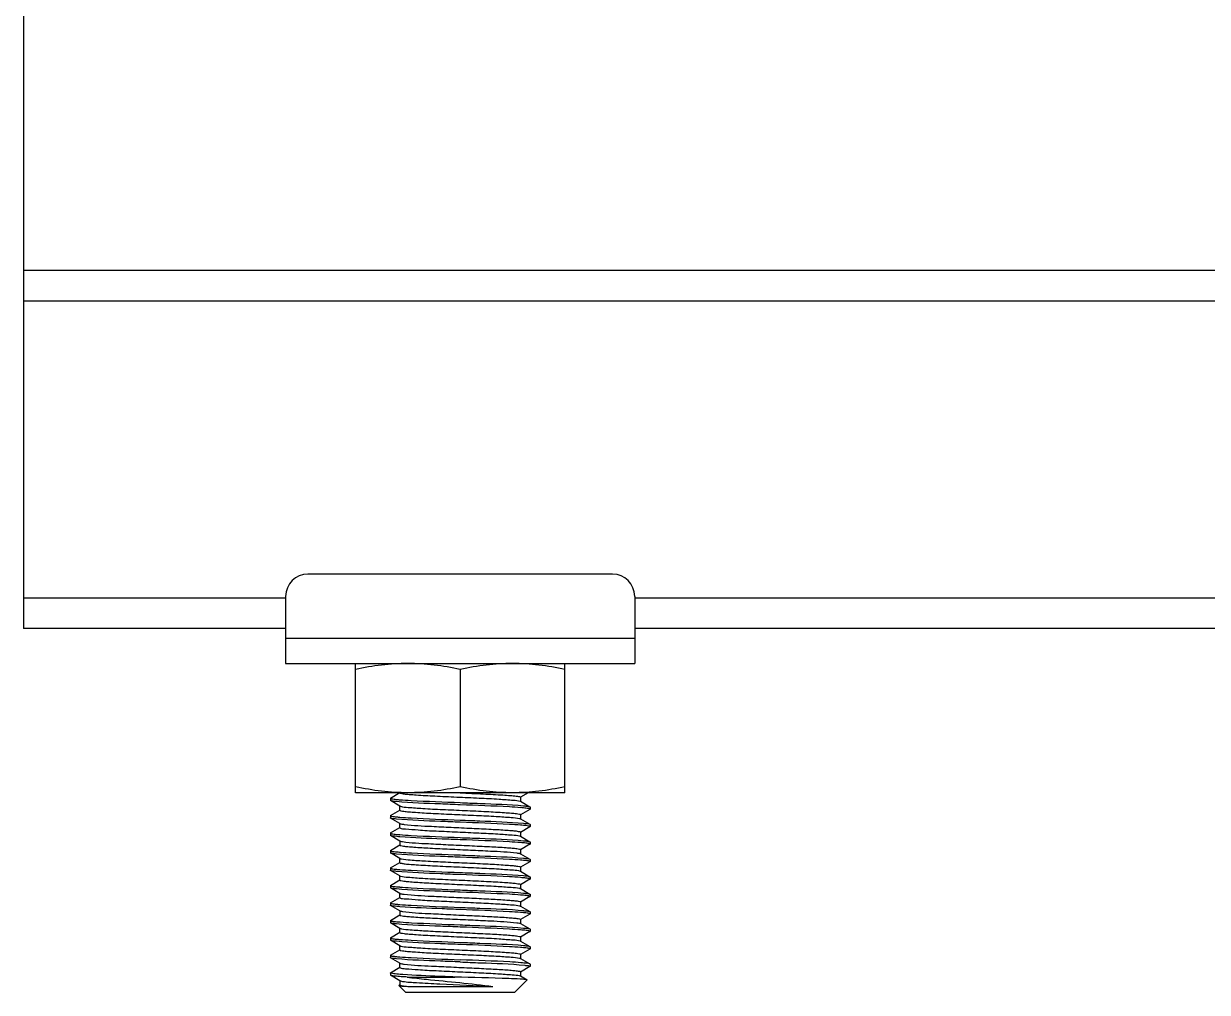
# Model space of a CAD drawing. Extents: x 1725261 to 1937680, y 860327 to 1571294.
# Drawn here: x 1848428 to 1849537, y 1234323 to 1235230 of the extents above; entities that cross this region are included whole.
import ezdxf

# ---------------------------------------------------------------- set-up
doc = ezdxf.new("R2010")
doc.units = 0
doc.header["$LTSCALE"] = 1000
doc.header["$MEASUREMENT"] = 0

msp = doc.modelspace()

# ---------------------------------------------------------------- linework, layer by layer
at = {"color": 7}
msp.add_line((1848427.9, 1235305.7), (1848427.9, 1234663.8), dxfattribs=at)
for p, q in [((1855185.1, 1234999.1), (1848427.9, 1234999.1)), ((1855185.1, 1234970.5), (1848427.9, 1234970.5)), ((1848979.5, 1234714.8), (1848694.1, 1234714.8)), ((1848673.3, 1234692.4), (1848427.9, 1234692.4)), ((1848673.3, 1234694), (1848673.3, 1234631.1)), ((1849000.4, 1234694), (1849000.4, 1234631.1)), ((1854612.4, 1234692.4), (1849000.4, 1234692.4)), ((1848673.3, 1234663.8), (1848427.9, 1234663.8)), ((1854612.4, 1234663.8), (1849000.4, 1234663.8)), ((1849000.4, 1234654.6), (1848673.3, 1234654.6)), ((1848673.3, 1234631.1), (1849000.4, 1234631.1)), ((1848738.7, 1234510.1), (1848738.7, 1234631.1)), ((1848836.8, 1234625.6), (1848836.8, 1234515.6)), ((1848934.9, 1234510.1), (1848934.9, 1234631.1)), ((1848934.9, 1234510.1), (1848738.7, 1234510.1)), ((1848771.5, 1234505.1), (1848771.4, 1234504.9)), ((1848771.4, 1234504.9), (1848771.4, 1234502.9)), ((1848771.5, 1234505.1), (1848780.4, 1234510.3)), ((1848900.6, 1234510), (1848893.2, 1234505.8)), ((1848893.4, 1234506), (1848893.4, 1234501.9)), ((1848771.5, 1234502.7), (1848771.4, 1234502.9)), ((1848780.4, 1234497.6), (1848771.5, 1234502.7)), ((1848771.5, 1234488.8), (1848780.4, 1234493.9)), ((1848780.2, 1234493.7), (1848780.2, 1234497.8)), ((1848893, 1234502.2), (1848893.2, 1234502.1)), ((1848893.2, 1234502.1), (1848902.1, 1234496.9)), ((1848902.1, 1234494.5), (1848893.2, 1234489.4)), ((1848902.1, 1234496.9), (1848902.2, 1234496.8)), ((1848902.1, 1234494.5), (1848902.2, 1234494.7)), ((1848902.2, 1234496.8), (1848902.2, 1234494.7)), ((1848771.5, 1234488.8), (1848771.4, 1234488.6)), ((1848771.4, 1234488.6), (1848771.4, 1234486.5)), ((1848771.5, 1234486.4), (1848771.4, 1234486.5)), ((1848780.4, 1234481.2), (1848771.5, 1234486.4)), ((1848780.2, 1234477.3), (1848780.2, 1234481.4)), ((1848780.4, 1234481.2), (1848780.7, 1234481.1)), ((1848893.2, 1234485.7), (1848902.1, 1234480.6)), ((1848893.4, 1234489.6), (1848893.4, 1234485.5)), ((1848771.5, 1234472.4), (1848771.4, 1234472.2)), ((1848771.4, 1234472.2), (1848771.4, 1234470.2)), ((1848771.5, 1234470), (1848771.4, 1234470.2)), ((1848771.5, 1234472.4), (1848780.4, 1234477.6)), ((1848902.1, 1234478.2), (1848893.2, 1234473)), ((1848893.4, 1234473.3), (1848893.4, 1234469.2)), ((1848902.1, 1234480.6), (1848902.2, 1234480.4)), ((1848902.1, 1234478.2), (1848902.2, 1234478.4)), ((1848902.2, 1234480.4), (1848902.2, 1234478.4)), ((1848780.4, 1234464.9), (1848771.5, 1234470)), ((1848771.5, 1234456.1), (1848780.4, 1234461.2)), ((1848780.2, 1234465.1), (1848780.2, 1234461)), ((1848893.2, 1234469.4), (1848902.1, 1234464.2)), ((1848902.1, 1234461.8), (1848893.2, 1234456.7)), ((1848902.1, 1234464.2), (1848902.2, 1234464.1)), ((1848902.1, 1234461.8), (1848902.2, 1234462)), ((1848902.2, 1234464.1), (1848902.2, 1234462)), ((1848771.5, 1234456.1), (1848771.4, 1234455.9)), ((1848771.4, 1234455.9), (1848771.4, 1234453.8)), ((1848771.5, 1234453.7), (1848771.4, 1234453.8)), ((1848780.4, 1234448.5), (1848771.5, 1234453.7)), ((1848780.2, 1234444.6), (1848780.2, 1234448.7)), ((1848893.2, 1234453), (1848902.1, 1234447.9)), ((1848893.4, 1234456.9), (1848893.4, 1234452.8)), ((1848771.5, 1234439.7), (1848771.4, 1234439.5)), ((1848771.4, 1234439.5), (1848771.4, 1234437.5)), ((1848771.5, 1234437.3), (1848771.4, 1234437.5)), ((1848771.5, 1234439.7), (1848780.4, 1234444.8)), ((1848780.4, 1234432.2), (1848771.5, 1234437.3)), ((1848902.1, 1234445.5), (1848893.2, 1234440.3)), ((1848893.4, 1234440.5), (1848893.4, 1234436.5)), ((1848902.1, 1234447.9), (1848902.2, 1234447.7)), ((1848902.1, 1234445.5), (1848902.2, 1234445.7)), ((1848902.2, 1234447.7), (1848902.2, 1234445.7)), ((1848771.5, 1234423.3), (1848780.4, 1234428.5)), ((1848780.2, 1234428.3), (1848780.2, 1234432.4)), ((1848893, 1234436.8), (1848893.2, 1234436.7)), ((1848893.2, 1234436.7), (1848902.1, 1234431.5)), ((1848902.1, 1234429.1), (1848893.2, 1234424)), ((1848902.1, 1234431.5), (1848902.2, 1234431.3)), ((1848902.1, 1234429.1), (1848902.2, 1234429.3)), ((1848902.2, 1234431.3), (1848902.2, 1234429.3)), ((1848771.5, 1234423.3), (1848771.4, 1234423.2)), ((1848771.4, 1234423.2), (1848771.4, 1234421.1)), ((1848771.5, 1234420.9), (1848771.4, 1234421.1)), ((1848780.4, 1234415.8), (1848771.5, 1234420.9)), ((1848780.2, 1234411.9), (1848780.2, 1234416)), ((1848780.4, 1234415.8), (1848780.7, 1234415.7)), ((1848893.2, 1234420.3), (1848902.1, 1234415.2)), ((1848893.4, 1234424.2), (1848893.4, 1234420.1)), ((1848902.1, 1234415.2), (1848902.2, 1234415)), ((1848902.2, 1234415), (1848902.2, 1234412.9)), ((1848771.5, 1234407), (1848771.4, 1234406.8)), ((1848771.4, 1234406.8), (1848771.4, 1234404.8)), ((1848771.5, 1234404.6), (1848771.4, 1234404.8)), ((1848771.5, 1234407), (1848780.4, 1234412.1)), ((1848780.4, 1234399.5), (1848771.5, 1234404.6)), ((1848902.1, 1234412.8), (1848893.2, 1234407.6)), ((1848893.2, 1234404), (1848902.1, 1234398.8)), ((1848893.4, 1234407.8), (1848893.4, 1234403.7)), ((1848902.1, 1234412.8), (1848902.2, 1234412.9)), ((1848771.5, 1234390.6), (1848780.4, 1234395.8)), ((1848780.2, 1234399.7), (1848780.2, 1234395.6)), ((1848902.1, 1234396.4), (1848893.2, 1234391.3)), ((1848902.1, 1234398.8), (1848902.2, 1234398.6)), ((1848902.1, 1234396.4), (1848902.2, 1234396.6)), ((1848902.2, 1234398.6), (1848902.2, 1234396.6)), ((1848771.5, 1234390.6), (1848771.4, 1234390.5)), ((1848771.4, 1234390.5), (1848771.4, 1234388.4)), ((1848771.5, 1234388.2), (1848771.4, 1234388.4)), ((1848780.4, 1234383.1), (1848771.5, 1234388.2)), ((1848780.2, 1234379.2), (1848780.2, 1234383.3)), ((1848893.2, 1234387.6), (1848902.1, 1234382.5)), ((1848893.4, 1234391.5), (1848893.4, 1234387.4)), ((1848902.1, 1234382.5), (1848902.2, 1234382.3)), ((1848902.2, 1234382.3), (1848902.2, 1234380.2)), ((1848771.5, 1234374.3), (1848771.4, 1234374.1)), ((1848771.4, 1234374.1), (1848771.4, 1234372.1)), ((1848771.5, 1234371.9), (1848771.4, 1234372.1)), ((1848771.5, 1234374.3), (1848780.4, 1234379.4)), ((1848780.4, 1234366.7), (1848771.5, 1234371.9)), ((1848893, 1234371.3), (1848893.2, 1234371.2)), ((1848902.1, 1234380.1), (1848893.2, 1234374.9)), ((1848893.2, 1234371.2), (1848902.1, 1234366.1)), ((1848893.4, 1234375.1), (1848893.4, 1234371)), ((1848902.1, 1234380.1), (1848902.2, 1234380.2)), ((1848771.5, 1234357.9), (1848780.4, 1234363.1)), ((1848780.2, 1234362.9), (1848780.2, 1234366.9)), ((1848902.1, 1234363.7), (1848893.2, 1234358.6)), ((1848902.1, 1234366.1), (1848902.2, 1234365.9)), ((1848902.1, 1234363.7), (1848902.2, 1234363.9)), ((1848902.2, 1234365.9), (1848902.2, 1234363.9)), ((1848771.5, 1234357.9), (1848771.4, 1234357.7)), ((1848771.4, 1234357.7), (1848771.4, 1234355.7)), ((1848771.5, 1234355.5), (1848771.4, 1234355.7)), ((1848780.4, 1234350.4), (1848771.5, 1234355.5)), ((1848780.2, 1234346.5), (1848780.2, 1234350.6)), ((1848780.4, 1234350.4), (1848780.7, 1234350.3)), ((1848893.2, 1234354.9), (1848902.1, 1234349.8)), ((1848893.4, 1234358.8), (1848893.4, 1234354.7)), ((1848902.2, 1234349.6), (1848902.1, 1234349.8)), ((1848902.2, 1234349.6), (1848902.2, 1234347.5)), ((1848771.4, 1234341.4), (1848771.5, 1234341.6)), ((1848771.4, 1234341.4), (1848771.4, 1234339.3)), ((1848771.5, 1234339.2), (1848771.4, 1234339.3)), ((1848771.5, 1234341.6), (1848780.4, 1234346.7)), ((1848780.4, 1234334), (1848771.5, 1234339.2)), ((1848787.1, 1234337.5), (1848831.7, 1234337.5)), ((1848902.1, 1234347.3), (1848893.2, 1234342.2)), ((1848893.2, 1234338.5), (1848899.5, 1234334.9)), ((1848893.4, 1234342.4), (1848893.4, 1234338.3)), ((1848902.2, 1234347.5), (1848902.1, 1234347.3)), ((1848779.3, 1234329.7), (1848780.4, 1234330.4)), ((1848779.3, 1234329.7), (1848779.3, 1234329.6)), ((1848785.7, 1234323.2), (1848779.3, 1234329.6)), ((1848780.2, 1234334.2), (1848780.2, 1234330.2)), ((1848789.3, 1234328.7), (1848867.5, 1234328.7)), ((1848887.9, 1234323.2), (1848899.5, 1234334.8)), ((1848899.5, 1234334.8), (1848899.5, 1234334.9)), ((1848785.7, 1234323.2), (1848887.9, 1234323.2))]:
    msp.add_line(p, q)
for centre, radius, start, end in [((1848694.1, 1234694), 20.8, 90, 180), ((1848979.5, 1234694), 20.8, 0, 90), ((1848794, 1234679.1), 176.1, 264.4922, 265.5586), ((1848878.9, 1234312.3), 184.4, 84.6378, 85.5439), ((1848794.1, 1234663.7), 177, 264.5118, 265.5533), ((1848794, 1234646.2), 175.9, 264.491, 265.556), ((1848878.8, 1234294), 186.3, 84.669, 85.543), ((1848890.9, 1234463.6), 6.24, 73.8589, 74.9069), ((1848878.7, 1234276.6), 187.4, 84.6853, 85.5419), ((1848800, 1234703.9), 250.2, 265.4503, 265.5766), ((1848794, 1234613.7), 176.1, 264.4922, 265.5586), ((1848878.9, 1234262.9), 184.7, 84.6443, 85.543), ((1848878.9, 1234246.8), 184.4, 84.6378, 85.5439), ((1848794.1, 1234598.3), 177, 264.5118, 265.5533), ((1848794, 1234580.8), 175.9, 264.491, 265.556), ((1848890.9, 1234398.2), 6.24, 73.8589, 74.9069), ((1848878.8, 1234228.6), 186.3, 84.669, 85.543), ((1848878.7, 1234211.2), 187.4, 84.6853, 85.5419), ((1848800, 1234638.5), 250.2, 265.4503, 265.5766), ((1848878.9, 1234197.5), 184.7, 84.6443, 85.543), ((1848794, 1234548.3), 176.1, 264.4922, 265.5586), ((1848878.9, 1234181.4), 184.4, 84.6378, 85.5439), ((1848794.1, 1234532.8), 177, 264.5118, 265.5533), ((1848890.9, 1234332.7), 6.24, 73.8589, 74.9069)]:
    msp.add_arc(centre, radius, start, end)
for points, knots in [([(1848787.7, 1234631.1), (1848779.5, 1234631.1), (1848763, 1234630), (1848746.8, 1234627.3), (1848738.7, 1234625.6)], [0, 0, 0, 0, 0.499234, 1, 1, 1, 1]), ([(1848836.8, 1234625.6), (1848828.7, 1234627.3), (1848812.5, 1234630), (1848796, 1234631.1), (1848787.7, 1234631.1)], [0, 0, 0, 0, 0.500766, 1, 1, 1, 1]), ([(1848885.9, 1234631.1), (1848877.6, 1234631.1), (1848861.2, 1234630), (1848844.9, 1234627.3), (1848836.8, 1234625.6)], [0, 0, 0, 0, 0.499234, 1, 1, 1, 1]), ([(1848934.9, 1234625.6), (1848926.9, 1234627.3), (1848910.6, 1234630), (1848894.1, 1234631.1), (1848885.9, 1234631.1)], [0, 0, 0, 0, 0.500766, 1, 1, 1, 1]), ([(1848787.7, 1234510.1), (1848779.5, 1234510.1), (1848763, 1234511.1), (1848746.8, 1234513.9), (1848738.7, 1234515.6)], [0, 0, 0, 0, 0.499234, 1, 1, 1, 1]), ([(1848836.8, 1234515.6), (1848828.7, 1234513.9), (1848812.5, 1234511.1), (1848796, 1234510.1), (1848787.7, 1234510.1)], [0, 0, 0, 0, 0.500766, 1, 1, 1, 1]), ([(1848885.9, 1234510.1), (1848877.6, 1234510.1), (1848861.2, 1234511.1), (1848844.9, 1234513.9), (1848836.8, 1234515.6)], [0, 0, 0, 0, 0.499234, 1, 1, 1, 1]), ([(1848934.9, 1234515.6), (1848926.9, 1234513.9), (1848910.6, 1234511.1), (1848894.1, 1234510.1), (1848885.9, 1234510.1)], [0, 0, 0, 0, 0.500766, 1, 1, 1, 1]), ([(1848771.4, 1234504.9), (1848771.4, 1234504.9), (1848771.6, 1234504.7), (1848771.8, 1234504.6), (1848772, 1234504.6)], [0, 0, 0, 0, 0.322656, 1, 1, 1, 1]), ([(1848772, 1234504.6), (1848772.3, 1234504.5), (1848773.9, 1234504.2), (1848775.6, 1234504), (1848777.1, 1234503.9)], [0, 0, 0, 0, 0.159145, 1, 1, 1, 1]), ([(1848780.2, 1234510.1), (1848780.2, 1234509.7), (1848782.2, 1234509.5), (1848784.6, 1234508.9), (1848789.8, 1234508.5), (1848799.1, 1234507.8), (1848814.1, 1234507), (1848833.7, 1234506.1), (1848853.8, 1234505.2), (1848871.5, 1234504.4), (1848884.2, 1234503.2), (1848891, 1234503), (1848893, 1234502.2)], [0, 0, 0, 0, 0.009911, 0.036684, 0.079861, 0.138026, 0.290611, 0.473012, 0.659513, 0.823824, 0.942824, 1, 1, 1, 1]), ([(1848780.3, 1234503.6), (1848783.8, 1234503.3), (1848802.6, 1234502.2), (1848821.5, 1234501.5), (1848836.8, 1234500.9)], [0, 0, 0, 0, 0.184477, 1, 1, 1, 1]), ([(1848836.8, 1234510.1), (1848844, 1234509.7), (1848857.3, 1234509.1), (1848873.1, 1234508.3), (1848883.1, 1234507.5), (1848888.7, 1234507.2), (1848891.2, 1234506.6), (1848893.4, 1234506.4), (1848893.4, 1234506)], [0, 0, 0, 0, 0.381423, 0.704927, 0.829053, 0.921512, 0.978868, 1, 1, 1, 1]), ([(1848777.1, 1234501.8), (1848776.4, 1234501.9), (1848774.6, 1234502.1), (1848772.6, 1234502.1), (1848771.5, 1234502.7)], [0, 0, 0, 0, 0.378132, 1, 1, 1, 1]), ([(1848836.8, 1234498.8), (1848830.6, 1234499.1), (1848810.7, 1234499.9), (1848790.8, 1234500.5), (1848777.1, 1234501.8)], [0, 0, 0, 0, 0.310323, 1, 1, 1, 1]), ([(1848780.2, 1234493.7), (1848780.2, 1234493.3), (1848782.1, 1234493.1), (1848784.4, 1234492.6), (1848789.3, 1234492.2), (1848798.3, 1234491.5), (1848812.6, 1234490.7), (1848831.6, 1234489.8), (1848851.3, 1234488.9), (1848869.1, 1234488.1), (1848882.5, 1234487.1), (1848889.8, 1234486.6), (1848892.3, 1234486)], [0, 0, 0, 0, 0.00951, 0.035123, 0.076469, 0.132247, 0.279239, 0.456494, 0.640275, 0.805971, 0.931424, 1, 1, 1, 1]), ([(1848780.4, 1234497.6), (1848780.5, 1234497.5), (1848780.7, 1234497.5), (1848780.8, 1234497.4), (1848780.9, 1234497.4)], [0, 0, 0, 0, 0.430479, 1, 1, 1, 1]), ([(1848780.9, 1234497.4), (1848783.2, 1234496.7), (1848790.2, 1234496.3), (1848803.3, 1234495.2), (1848821.1, 1234494.4), (1848841, 1234493.5), (1848860.3, 1234492.6), (1848874.9, 1234491.8), (1848884.1, 1234491.1), (1848889.1, 1234490.7), (1848891.4, 1234490.2), (1848893.4, 1234490), (1848893.4, 1234489.6)], [0, 0, 0, 0, 0.062951, 0.18524, 0.350271, 0.535399, 0.715185, 0.864922, 0.92187, 0.964113, 0.990297, 1, 1, 1, 1]), ([(1848836.8, 1234500.9), (1848842.9, 1234500.6), (1848862.7, 1234499.8), (1848882.5, 1234499.2), (1848896.2, 1234497.9)], [0, 0, 0, 0, 0.308852, 1, 1, 1, 1]), ([(1848893.3, 1234496.1), (1848889.8, 1234496.4), (1848871, 1234497.5), (1848852.2, 1234498.2), (1848836.8, 1234498.8)], [0, 0, 0, 0, 0.18453, 1, 1, 1, 1]), ([(1848896.2, 1234497.9), (1848896.9, 1234497.8), (1848898.9, 1234497.6), (1848901, 1234497.6), (1848902.1, 1234496.9)], [0, 0, 0, 0, 0.37931, 1, 1, 1, 1]), ([(1848901.5, 1234495.1), (1848901.2, 1234495.2), (1848899.4, 1234495.5), (1848897.7, 1234495.7), (1848896.2, 1234495.9)], [0, 0, 0, 0, 0.163145, 1, 1, 1, 1]), ([(1848902.2, 1234494.7), (1848902.2, 1234494.8), (1848901.9, 1234495), (1848901.7, 1234495.1), (1848901.5, 1234495.1)], [0, 0, 0, 0, 0.315061, 1, 1, 1, 1]), ([(1848771.4, 1234488.6), (1848771.4, 1234488.5), (1848771.6, 1234488.3), (1848771.9, 1234488.3), (1848772, 1234488.2)], [0, 0, 0, 0, 0.322005, 1, 1, 1, 1]), ([(1848777.1, 1234485.5), (1848776.4, 1234485.5), (1848774.5, 1234485.8), (1848772.5, 1234485.8), (1848771.5, 1234486.4)], [0, 0, 0, 0, 0.377931, 1, 1, 1, 1]), ([(1848772, 1234488.2), (1848772.3, 1234488.2), (1848774, 1234487.8), (1848775.7, 1234487.6), (1848777.1, 1234487.5)], [0, 0, 0, 0, 0.159397, 1, 1, 1, 1]), ([(1848836.8, 1234482.5), (1848830.6, 1234482.7), (1848810.7, 1234483.6), (1848790.8, 1234484.1), (1848777.1, 1234485.5)], [0, 0, 0, 0, 0.310595, 1, 1, 1, 1]), ([(1848780.3, 1234487.2), (1848783.8, 1234486.9), (1848802.6, 1234485.8), (1848821.4, 1234485.1), (1848836.8, 1234484.5)], [0, 0, 0, 0, 0.184455, 1, 1, 1, 1]), ([(1848836.8, 1234484.5), (1848842.9, 1234484.3), (1848862.7, 1234483.4), (1848882.5, 1234482.8), (1848896.2, 1234481.5)], [0, 0, 0, 0, 0.308927, 1, 1, 1, 1]), ([(1848893.3, 1234479.7), (1848889.8, 1234480), (1848871, 1234481.2), (1848852.2, 1234481.8), (1848836.8, 1234482.5)], [0, 0, 0, 0, 0.184554, 1, 1, 1, 1]), ([(1848892.3, 1234486), (1848892.5, 1234486), (1848892.8, 1234485.9), (1848893.1, 1234485.8), (1848893.2, 1234485.7)], [0, 0, 0, 0, 0.59312, 1, 1, 1, 1]), ([(1848896.2, 1234481.5), (1848896.9, 1234481.5), (1848898.9, 1234481.2), (1848901, 1234481.2), (1848902.1, 1234480.6)], [0, 0, 0, 0, 0.379296, 1, 1, 1, 1]), ([(1848771.4, 1234472.2), (1848771.4, 1234472.2), (1848771.6, 1234472), (1848771.8, 1234471.9), (1848772, 1234471.9)], [0, 0, 0, 0, 0.324871, 1, 1, 1, 1]), ([(1848772, 1234471.9), (1848772.2, 1234471.8), (1848773.9, 1234471.4), (1848775.6, 1234471.3), (1848777.1, 1234471.1)], [0, 0, 0, 0, 0.157623, 1, 1, 1, 1]), ([(1848780.2, 1234477.3), (1848780.2, 1234477.3), (1848780.3, 1234477.2), (1848780.4, 1234477.2), (1848780.4, 1234477.1)], [0, 0, 0, 0, 0.402304, 1, 1, 1, 1]), ([(1848780.3, 1234470.9), (1848783.8, 1234470.6), (1848802.6, 1234469.4), (1848821.4, 1234468.8), (1848836.8, 1234468.1)], [0, 0, 0, 0, 0.184436, 1, 1, 1, 1]), ([(1848780.4, 1234477.1), (1848781.9, 1234476.2), (1848788, 1234476.3), (1848799, 1234474.9), (1848815.3, 1234474.3), (1848834.3, 1234473.4), (1848853.6, 1234472.5), (1848870.7, 1234471.7), (1848883.4, 1234470.7), (1848890.3, 1234470.2), (1848892.5, 1234469.6)], [0, 0, 0, 0, 0.046973, 0.152409, 0.303029, 0.479455, 0.658932, 0.818305, 0.937036, 1, 1, 1, 1]), ([(1848780.7, 1234481.1), (1848780.9, 1234481), (1848782.1, 1234480.7), (1848783.4, 1234480.6), (1848784.4, 1234480.4)], [0, 0, 0, 0, 0.158312, 1, 1, 1, 1]), ([(1848784.4, 1234480.4), (1848792.9, 1234479.4), (1848807.6, 1234478.8), (1848828.7, 1234477.7), (1848847.3, 1234476.9), (1848864.6, 1234476), (1848877.5, 1234475.3), (1848885.4, 1234474.7), (1848889.7, 1234474.3), (1848891.8, 1234473.8), (1848893.4, 1234473.6), (1848893.4, 1234473.3)], [0, 0, 0, 0, 0.234088, 0.402448, 0.579889, 0.745639, 0.880314, 0.930897, 0.968237, 0.991317, 1, 1, 1, 1]), ([(1848901.6, 1234478.7), (1848901.3, 1234478.8), (1848899.5, 1234479.2), (1848897.6, 1234479.4), (1848896.1, 1234479.5)], [0, 0, 0, 0, 0.159617, 1, 1, 1, 1]), ([(1848902.2, 1234478.4), (1848902.2, 1234478.5), (1848902, 1234478.6), (1848901.7, 1234478.7), (1848901.6, 1234478.7)], [0, 0, 0, 0, 0.317967, 1, 1, 1, 1]), ([(1848780.4, 1234468.8), (1848778.4, 1234469), (1848775.5, 1234469.4), (1848772.4, 1234469.5), (1848771.5, 1234470)], [0, 0, 0, 0, 0.683734, 1, 1, 1, 1]), ([(1848780.2, 1234461), (1848780.2, 1234460.7), (1848781.9, 1234460.4), (1848784, 1234460), (1848788.4, 1234459.6), (1848796.5, 1234458.9), (1848809.7, 1234458.2), (1848827.4, 1234457.3), (1848846.2, 1234456.5), (1848867.2, 1234455.4), (1848881.7, 1234454.8), (1848890, 1234453.7)], [0, 0, 0, 0, 0.00884, 0.032379, 0.070466, 0.122006, 0.258971, 0.426878, 0.605536, 0.773444, 1, 1, 1, 1]), ([(1848836.8, 1234466.1), (1848831.2, 1234466.3), (1848812.4, 1234467.1), (1848793.6, 1234467.8), (1848780.4, 1234468.8)], [0, 0, 0, 0, 0.297863, 1, 1, 1, 1]), ([(1848780.4, 1234464.9), (1848780.5, 1234464.8), (1848781.3, 1234464.5), (1848782.2, 1234464.4), (1848782.9, 1234464.3)], [0, 0, 0, 0, 0.147905, 1, 1, 1, 1]), ([(1848782.9, 1234464.3), (1848790.9, 1234463.1), (1848805.2, 1234462.6), (1848826.1, 1234461.4), (1848845.2, 1234460.6), (1848863.2, 1234459.7), (1848876.7, 1234459), (1848885, 1234458.3), (1848889.5, 1234458), (1848891.6, 1234457.5), (1848893.4, 1234457.2), (1848893.4, 1234456.9)], [0, 0, 0, 0, 0.218787, 0.386207, 0.566108, 0.736243, 0.875583, 0.928118, 0.966979, 0.991, 1, 1, 1, 1]), ([(1848836.8, 1234468.1), (1848842.9, 1234467.9), (1848862.7, 1234467.1), (1848882.5, 1234466.5), (1848896.1, 1234465.2)], [0, 0, 0, 0, 0.308576, 1, 1, 1, 1]), ([(1848893.3, 1234463.4), (1848889.8, 1234463.7), (1848871, 1234464.8), (1848852.2, 1234465.5), (1848836.8, 1234466.1)], [0, 0, 0, 0, 0.184575, 1, 1, 1, 1]), ([(1848892.7, 1234469.6), (1848892.8, 1234469.6), (1848892.9, 1234469.5), (1848893.1, 1234469.4), (1848893.2, 1234469.4)], [0, 0, 0, 0, 0.572041, 1, 1, 1, 1]), ([(1848901.5, 1234462.4), (1848901.2, 1234462.5), (1848899.4, 1234462.8), (1848897.6, 1234463), (1848896, 1234463.2)], [0, 0, 0, 0, 0.163234, 1, 1, 1, 1]), ([(1848896.1, 1234465.2), (1848896.8, 1234465.1), (1848898.8, 1234464.8), (1848901, 1234464.9), (1848902.1, 1234464.2)], [0, 0, 0, 0, 0.37952, 1, 1, 1, 1]), ([(1848902.2, 1234462), (1848902.2, 1234462.1), (1848901.9, 1234462.3), (1848901.7, 1234462.4), (1848901.5, 1234462.4)], [0, 0, 0, 0, 0.313847, 1, 1, 1, 1]), ([(1848771.4, 1234455.9), (1848771.4, 1234455.8), (1848772.1, 1234455.3), (1848772.9, 1234455.3), (1848773.6, 1234455.2)], [0, 0, 0, 0, 0.093121, 1, 1, 1, 1]), ([(1848777.1, 1234452.7), (1848776.4, 1234452.8), (1848774.5, 1234453.1), (1848772.5, 1234453.1), (1848771.5, 1234453.7)], [0, 0, 0, 0, 0.377935, 1, 1, 1, 1]), ([(1848773.6, 1234455.2), (1848774, 1234455.1), (1848776.2, 1234454.8), (1848778.4, 1234454.7), (1848780.1, 1234454.5)], [0, 0, 0, 0, 0.190828, 1, 1, 1, 1]), ([(1848836.8, 1234449.7), (1848830.6, 1234450), (1848810.7, 1234450.8), (1848790.8, 1234451.4), (1848777.1, 1234452.7)], [0, 0, 0, 0, 0.310578, 1, 1, 1, 1]), ([(1848780.4, 1234448.5), (1848780.6, 1234448.4), (1848781, 1234448.3), (1848781.5, 1234448.2), (1848781.8, 1234448.1)], [0, 0, 0, 0, 0.388593, 1, 1, 1, 1]), ([(1848780.7, 1234454.5), (1848784.2, 1234454.2), (1848802.9, 1234453.1), (1848821.6, 1234452.4), (1848836.8, 1234451.8)], [0, 0, 0, 0, 0.18595, 1, 1, 1, 1]), ([(1848781.8, 1234448.1), (1848784.5, 1234447.6), (1848792, 1234447), (1848805.8, 1234446.1), (1848823.6, 1234445.2), (1848843.1, 1234444.4), (1848861.8, 1234443.5), (1848875.8, 1234442.7), (1848884.6, 1234442), (1848889.3, 1234441.6), (1848891.5, 1234441.1), (1848893.4, 1234440.9), (1848893.4, 1234440.5)], [0, 0, 0, 0, 0.074051, 0.202548, 0.368862, 0.551322, 0.726125, 0.870472, 0.925123, 0.96561, 0.990669, 1, 1, 1, 1]), ([(1848836.8, 1234451.8), (1848842.9, 1234451.5), (1848862.6, 1234450.7), (1848882.4, 1234450.1), (1848896, 1234448.8)], [0, 0, 0, 0, 0.308379, 1, 1, 1, 1]), ([(1848893.3, 1234447), (1848889.8, 1234447.3), (1848871, 1234448.4), (1848852.2, 1234449.1), (1848836.8, 1234449.7)], [0, 0, 0, 0, 0.184524, 1, 1, 1, 1]), ([(1848890, 1234453.7), (1848890.4, 1234453.7), (1848891.4, 1234453.5), (1848892.6, 1234453.4), (1848893.2, 1234453)], [0, 0, 0, 0, 0.360643, 1, 1, 1, 1]), ([(1848896, 1234448.8), (1848896.8, 1234448.8), (1848898.8, 1234448.5), (1848901, 1234448.5), (1848902.1, 1234447.9)], [0, 0, 0, 0, 0.379704, 1, 1, 1, 1]), ([(1848771.4, 1234439.5), (1848771.4, 1234439.4), (1848771.6, 1234439.3), (1848771.8, 1234439.2), (1848772, 1234439.2)], [0, 0, 0, 0, 0.322656, 1, 1, 1, 1]), ([(1848777.1, 1234436.4), (1848776.4, 1234436.5), (1848774.6, 1234436.7), (1848772.6, 1234436.7), (1848771.5, 1234437.3)], [0, 0, 0, 0, 0.378132, 1, 1, 1, 1]), ([(1848772, 1234439.2), (1848772.3, 1234439.1), (1848773.9, 1234438.7), (1848775.6, 1234438.6), (1848777.1, 1234438.4)], [0, 0, 0, 0, 0.159145, 1, 1, 1, 1]), ([(1848780.2, 1234444.6), (1848780.2, 1234444.3), (1848782.2, 1234444), (1848784.6, 1234443.5), (1848789.8, 1234443.1), (1848799.1, 1234442.4), (1848814.1, 1234441.6), (1848833.7, 1234440.7), (1848853.8, 1234439.7), (1848871.5, 1234439), (1848884.2, 1234437.8), (1848891, 1234437.6), (1848893, 1234436.8)], [0, 0, 0, 0, 0.009911, 0.036684, 0.079861, 0.138026, 0.290611, 0.473012, 0.659513, 0.823824, 0.942824, 1, 1, 1, 1]), ([(1848780.3, 1234438.1), (1848783.8, 1234437.9), (1848802.6, 1234436.7), (1848821.5, 1234436), (1848836.8, 1234435.4)], [0, 0, 0, 0, 0.184477, 1, 1, 1, 1]), ([(1848901.6, 1234446), (1848901.3, 1234446.1), (1848899.5, 1234446.5), (1848897.7, 1234446.6), (1848896.2, 1234446.8)], [0, 0, 0, 0, 0.159226, 1, 1, 1, 1]), ([(1848902.2, 1234445.7), (1848902.2, 1234445.7), (1848902, 1234445.9), (1848901.7, 1234446), (1848901.6, 1234446)], [0, 0, 0, 0, 0.318631, 1, 1, 1, 1]), ([(1848836.8, 1234433.4), (1848830.6, 1234433.6), (1848810.7, 1234434.5), (1848790.8, 1234435.1), (1848777.1, 1234436.4)], [0, 0, 0, 0, 0.310323, 1, 1, 1, 1]), ([(1848780.2, 1234428.3), (1848780.2, 1234427.9), (1848782.1, 1234427.7), (1848784.4, 1234427.2), (1848789.3, 1234426.8), (1848798.3, 1234426.1), (1848812.6, 1234425.3), (1848831.6, 1234424.4), (1848851.3, 1234423.5), (1848869.1, 1234422.7), (1848882.5, 1234421.7), (1848889.8, 1234421.2), (1848892.3, 1234420.6)], [0, 0, 0, 0, 0.00951, 0.035123, 0.076469, 0.132247, 0.279239, 0.456494, 0.640275, 0.805971, 0.931424, 1, 1, 1, 1]), ([(1848780.4, 1234432.2), (1848780.5, 1234432.1), (1848780.7, 1234432.1), (1848780.8, 1234432), (1848780.9, 1234432)], [0, 0, 0, 0, 0.430479, 1, 1, 1, 1]), ([(1848780.9, 1234432), (1848783.2, 1234431.3), (1848790.2, 1234430.9), (1848803.3, 1234429.8), (1848821.1, 1234429), (1848841, 1234428.1), (1848860.3, 1234427.2), (1848874.9, 1234426.4), (1848884.1, 1234425.7), (1848889.1, 1234425.3), (1848891.4, 1234424.8), (1848893.4, 1234424.6), (1848893.4, 1234424.2)], [0, 0, 0, 0, 0.062951, 0.18524, 0.350271, 0.535399, 0.715185, 0.864922, 0.92187, 0.964113, 0.990297, 1, 1, 1, 1]), ([(1848836.8, 1234435.4), (1848842.9, 1234435.2), (1848862.7, 1234434.3), (1848882.5, 1234433.8), (1848896.2, 1234432.5)], [0, 0, 0, 0, 0.308852, 1, 1, 1, 1]), ([(1848893.3, 1234430.7), (1848889.8, 1234431), (1848871, 1234432.1), (1848852.2, 1234432.8), (1848836.8, 1234433.4)], [0, 0, 0, 0, 0.18453, 1, 1, 1, 1]), ([(1848896.2, 1234432.5), (1848896.9, 1234432.4), (1848898.9, 1234432.1), (1848901, 1234432.1), (1848902.1, 1234431.5)], [0, 0, 0, 0, 0.37931, 1, 1, 1, 1]), ([(1848901.5, 1234429.7), (1848901.2, 1234429.8), (1848899.4, 1234430.1), (1848897.7, 1234430.3), (1848896.2, 1234430.4)], [0, 0, 0, 0, 0.163145, 1, 1, 1, 1]), ([(1848902.2, 1234429.3), (1848902.2, 1234429.4), (1848901.9, 1234429.6), (1848901.7, 1234429.6), (1848901.5, 1234429.7)], [0, 0, 0, 0, 0.315061, 1, 1, 1, 1]), ([(1848771.4, 1234423.2), (1848771.4, 1234423.1), (1848771.6, 1234422.9), (1848771.9, 1234422.9), (1848772, 1234422.8)], [0, 0, 0, 0, 0.322005, 1, 1, 1, 1]), ([(1848777.1, 1234420), (1848776.4, 1234420.1), (1848774.5, 1234420.4), (1848772.5, 1234420.4), (1848771.5, 1234420.9)], [0, 0, 0, 0, 0.377931, 1, 1, 1, 1]), ([(1848772, 1234422.8), (1848772.3, 1234422.7), (1848774, 1234422.4), (1848775.7, 1234422.2), (1848777.1, 1234422.1)], [0, 0, 0, 0, 0.159397, 1, 1, 1, 1]), ([(1848836.8, 1234417), (1848830.6, 1234417.3), (1848810.7, 1234418.1), (1848790.8, 1234418.7), (1848777.1, 1234420)], [0, 0, 0, 0, 0.310595, 1, 1, 1, 1]), ([(1848780.3, 1234421.8), (1848783.8, 1234421.5), (1848802.6, 1234420.4), (1848821.4, 1234419.7), (1848836.8, 1234419.1)], [0, 0, 0, 0, 0.184455, 1, 1, 1, 1]), ([(1848780.7, 1234415.7), (1848780.9, 1234415.6), (1848782.1, 1234415.3), (1848783.4, 1234415.1), (1848784.4, 1234415)], [0, 0, 0, 0, 0.158312, 1, 1, 1, 1]), ([(1848784.4, 1234415), (1848792.9, 1234414), (1848807.6, 1234413.4), (1848828.7, 1234412.3), (1848847.3, 1234411.5), (1848864.6, 1234410.6), (1848877.5, 1234409.9), (1848885.4, 1234409.2), (1848889.7, 1234408.9), (1848891.8, 1234408.4), (1848893.4, 1234408.2), (1848893.4, 1234407.8)], [0, 0, 0, 0, 0.234088, 0.402448, 0.579889, 0.745639, 0.880314, 0.930897, 0.968237, 0.991317, 1, 1, 1, 1]), ([(1848836.8, 1234419.1), (1848842.9, 1234418.8), (1848862.7, 1234418), (1848882.5, 1234417.4), (1848896.2, 1234416.1)], [0, 0, 0, 0, 0.308927, 1, 1, 1, 1]), ([(1848893.3, 1234414.3), (1848889.8, 1234414.6), (1848871, 1234415.7), (1848852.2, 1234416.4), (1848836.8, 1234417)], [0, 0, 0, 0, 0.184554, 1, 1, 1, 1]), ([(1848892.3, 1234420.6), (1848892.5, 1234420.6), (1848892.8, 1234420.5), (1848893.1, 1234420.4), (1848893.2, 1234420.3)], [0, 0, 0, 0, 0.59312, 1, 1, 1, 1]), ([(1848896.2, 1234416.1), (1848896.9, 1234416), (1848898.9, 1234415.8), (1848901, 1234415.8), (1848902.1, 1234415.2)], [0, 0, 0, 0, 0.379296, 1, 1, 1, 1]), ([(1848771.4, 1234406.8), (1848771.4, 1234406.7), (1848771.6, 1234406.6), (1848771.8, 1234406.5), (1848772, 1234406.5)], [0, 0, 0, 0, 0.324871, 1, 1, 1, 1]), ([(1848780.4, 1234403.4), (1848778.4, 1234403.5), (1848775.5, 1234403.9), (1848772.4, 1234404.1), (1848771.5, 1234404.6)], [0, 0, 0, 0, 0.683734, 1, 1, 1, 1]), ([(1848772, 1234406.5), (1848772.2, 1234406.4), (1848773.9, 1234406), (1848775.6, 1234405.9), (1848777.1, 1234405.7)], [0, 0, 0, 0, 0.157623, 1, 1, 1, 1]), ([(1848780.2, 1234411.9), (1848780.2, 1234411.9), (1848780.3, 1234411.8), (1848780.4, 1234411.8), (1848780.4, 1234411.7)], [0, 0, 0, 0, 0.402304, 1, 1, 1, 1]), ([(1848780.3, 1234405.4), (1848783.8, 1234405.2), (1848802.6, 1234404), (1848821.4, 1234403.3), (1848836.8, 1234402.7)], [0, 0, 0, 0, 0.184436, 1, 1, 1, 1]), ([(1848780.4, 1234411.7), (1848781.9, 1234410.8), (1848788, 1234410.9), (1848799, 1234409.5), (1848815.3, 1234408.9), (1848834.3, 1234407.9), (1848853.6, 1234407.1), (1848870.7, 1234406.2), (1848883.4, 1234405.3), (1848890.3, 1234404.8), (1848892.5, 1234404.2)], [0, 0, 0, 0, 0.046973, 0.152409, 0.303029, 0.479455, 0.658932, 0.818305, 0.937036, 1, 1, 1, 1]), ([(1848892.7, 1234404.2), (1848892.8, 1234404.1), (1848892.9, 1234404.1), (1848893.1, 1234404), (1848893.2, 1234404)], [0, 0, 0, 0, 0.572041, 1, 1, 1, 1]), ([(1848901.6, 1234413.3), (1848901.3, 1234413.4), (1848899.5, 1234413.8), (1848897.6, 1234413.9), (1848896.1, 1234414.1)], [0, 0, 0, 0, 0.159617, 1, 1, 1, 1]), ([(1848902.2, 1234412.9), (1848902.2, 1234413), (1848902, 1234413.2), (1848901.7, 1234413.3), (1848901.6, 1234413.3)], [0, 0, 0, 0, 0.317967, 1, 1, 1, 1]), ([(1848780.2, 1234395.6), (1848780.2, 1234395.2), (1848781.9, 1234395), (1848784, 1234394.5), (1848788.4, 1234394.2), (1848796.5, 1234393.5), (1848809.7, 1234392.8), (1848827.4, 1234391.9), (1848846.2, 1234391.1), (1848867.2, 1234390), (1848881.7, 1234389.4), (1848890, 1234388.3)], [0, 0, 0, 0, 0.00884, 0.032379, 0.070466, 0.122006, 0.258971, 0.426878, 0.605536, 0.773444, 1, 1, 1, 1]), ([(1848836.8, 1234400.7), (1848831.2, 1234400.9), (1848812.4, 1234401.7), (1848793.6, 1234402.4), (1848780.4, 1234403.4)], [0, 0, 0, 0, 0.297863, 1, 1, 1, 1]), ([(1848780.4, 1234399.5), (1848780.5, 1234399.4), (1848781.3, 1234399.1), (1848782.2, 1234399), (1848782.9, 1234398.9)], [0, 0, 0, 0, 0.147905, 1, 1, 1, 1]), ([(1848782.9, 1234398.9), (1848790.9, 1234397.6), (1848805.2, 1234397.2), (1848826.1, 1234396), (1848845.2, 1234395.2), (1848863.2, 1234394.3), (1848876.7, 1234393.6), (1848885, 1234392.9), (1848889.5, 1234392.5), (1848891.6, 1234392.1), (1848893.4, 1234391.8), (1848893.4, 1234391.5)], [0, 0, 0, 0, 0.218787, 0.386207, 0.566108, 0.736243, 0.875583, 0.928118, 0.966979, 0.991, 1, 1, 1, 1]), ([(1848836.8, 1234402.7), (1848842.9, 1234402.5), (1848862.7, 1234401.6), (1848882.5, 1234401.1), (1848896.1, 1234399.8)], [0, 0, 0, 0, 0.308576, 1, 1, 1, 1]), ([(1848893.3, 1234398), (1848889.8, 1234398.2), (1848871, 1234399.4), (1848852.2, 1234400.1), (1848836.8, 1234400.7)], [0, 0, 0, 0, 0.184575, 1, 1, 1, 1]), ([(1848901.5, 1234397), (1848901.2, 1234397.1), (1848899.4, 1234397.4), (1848897.6, 1234397.6), (1848896, 1234397.7)], [0, 0, 0, 0, 0.163234, 1, 1, 1, 1]), ([(1848896.1, 1234399.8), (1848896.8, 1234399.7), (1848898.8, 1234399.4), (1848901, 1234399.4), (1848902.1, 1234398.8)], [0, 0, 0, 0, 0.37952, 1, 1, 1, 1]), ([(1848902.2, 1234396.6), (1848902.2, 1234396.7), (1848901.9, 1234396.9), (1848901.7, 1234396.9), (1848901.5, 1234397)], [0, 0, 0, 0, 0.313847, 1, 1, 1, 1]), ([(1848771.4, 1234390.5), (1848771.4, 1234390.4), (1848772.1, 1234389.8), (1848772.9, 1234389.9), (1848773.6, 1234389.8)], [0, 0, 0, 0, 0.093121, 1, 1, 1, 1]), ([(1848777.1, 1234387.3), (1848776.4, 1234387.4), (1848774.5, 1234387.7), (1848772.5, 1234387.7), (1848771.5, 1234388.2)], [0, 0, 0, 0, 0.377935, 1, 1, 1, 1]), ([(1848773.6, 1234389.8), (1848774, 1234389.7), (1848776.2, 1234389.4), (1848778.4, 1234389.2), (1848780.1, 1234389.1)], [0, 0, 0, 0, 0.190828, 1, 1, 1, 1]), ([(1848836.8, 1234384.3), (1848830.6, 1234384.6), (1848810.7, 1234385.4), (1848790.8, 1234386), (1848777.1, 1234387.3)], [0, 0, 0, 0, 0.310578, 1, 1, 1, 1]), ([(1848780.4, 1234383.1), (1848780.6, 1234383), (1848781, 1234382.9), (1848781.5, 1234382.8), (1848781.8, 1234382.7)], [0, 0, 0, 0, 0.388593, 1, 1, 1, 1]), ([(1848780.7, 1234389.1), (1848784.2, 1234388.8), (1848802.9, 1234387.7), (1848821.6, 1234387), (1848836.8, 1234386.4)], [0, 0, 0, 0, 0.18595, 1, 1, 1, 1]), ([(1848781.8, 1234382.7), (1848784.5, 1234382.2), (1848792, 1234381.6), (1848805.8, 1234380.7), (1848823.6, 1234379.8), (1848843.1, 1234378.9), (1848861.8, 1234378), (1848875.8, 1234377.3), (1848884.6, 1234376.6), (1848889.3, 1234376.2), (1848891.5, 1234375.7), (1848893.4, 1234375.5), (1848893.4, 1234375.1)], [0, 0, 0, 0, 0.074051, 0.202548, 0.368862, 0.551322, 0.726125, 0.870472, 0.925123, 0.96561, 0.990669, 1, 1, 1, 1]), ([(1848836.8, 1234386.4), (1848842.9, 1234386.1), (1848862.6, 1234385.3), (1848882.4, 1234384.7), (1848896, 1234383.4)], [0, 0, 0, 0, 0.308379, 1, 1, 1, 1]), ([(1848893.3, 1234381.6), (1848889.8, 1234381.9), (1848871, 1234383), (1848852.2, 1234383.7), (1848836.8, 1234384.3)], [0, 0, 0, 0, 0.184524, 1, 1, 1, 1]), ([(1848890, 1234388.3), (1848890.4, 1234388.2), (1848891.4, 1234388.1), (1848892.6, 1234388), (1848893.2, 1234387.6)], [0, 0, 0, 0, 0.360643, 1, 1, 1, 1]), ([(1848896, 1234383.4), (1848896.8, 1234383.4), (1848898.8, 1234383.1), (1848901, 1234383.1), (1848902.1, 1234382.5)], [0, 0, 0, 0, 0.379704, 1, 1, 1, 1]), ([(1848771.4, 1234374.1), (1848771.4, 1234374), (1848771.6, 1234373.9), (1848771.8, 1234373.8), (1848772, 1234373.7)], [0, 0, 0, 0, 0.322656, 1, 1, 1, 1]), ([(1848777.1, 1234371), (1848776.4, 1234371), (1848774.6, 1234371.3), (1848772.6, 1234371.3), (1848771.5, 1234371.9)], [0, 0, 0, 0, 0.378132, 1, 1, 1, 1]), ([(1848772, 1234373.7), (1848772.3, 1234373.7), (1848773.9, 1234373.3), (1848775.6, 1234373.1), (1848777.1, 1234373)], [0, 0, 0, 0, 0.159145, 1, 1, 1, 1]), ([(1848836.8, 1234368), (1848830.6, 1234368.2), (1848810.7, 1234369.1), (1848790.8, 1234369.6), (1848777.1, 1234371)], [0, 0, 0, 0, 0.310323, 1, 1, 1, 1]), ([(1848780.2, 1234379.2), (1848780.2, 1234378.8), (1848782.2, 1234378.6), (1848784.6, 1234378.1), (1848789.8, 1234377.7), (1848799.1, 1234377), (1848814.1, 1234376.2), (1848833.7, 1234375.3), (1848853.8, 1234374.3), (1848871.5, 1234373.6), (1848884.2, 1234372.4), (1848891, 1234372.1), (1848893, 1234371.3)], [0, 0, 0, 0, 0.009911, 0.036684, 0.079861, 0.138026, 0.290611, 0.473012, 0.659513, 0.823824, 0.942824, 1, 1, 1, 1]), ([(1848780.3, 1234372.7), (1848783.8, 1234372.5), (1848802.6, 1234371.3), (1848821.5, 1234370.6), (1848836.8, 1234370)], [0, 0, 0, 0, 0.184477, 1, 1, 1, 1]), ([(1848901.6, 1234380.6), (1848901.3, 1234380.7), (1848899.5, 1234381.1), (1848897.7, 1234381.2), (1848896.2, 1234381.4)], [0, 0, 0, 0, 0.159226, 1, 1, 1, 1]), ([(1848902.2, 1234380.2), (1848902.2, 1234380.3), (1848902, 1234380.5), (1848901.7, 1234380.6), (1848901.6, 1234380.6)], [0, 0, 0, 0, 0.318631, 1, 1, 1, 1]), ([(1848780.2, 1234362.9), (1848780.2, 1234362.5), (1848782.1, 1234362.3), (1848784.4, 1234361.8), (1848789.3, 1234361.4), (1848798.3, 1234360.7), (1848812.6, 1234359.9), (1848831.6, 1234359), (1848851.3, 1234358.1), (1848869.1, 1234357.3), (1848882.5, 1234356.3), (1848889.8, 1234355.8), (1848892.3, 1234355.2)], [0, 0, 0, 0, 0.00951, 0.035123, 0.076469, 0.132247, 0.279239, 0.456494, 0.640275, 0.805971, 0.931424, 1, 1, 1, 1]), ([(1848780.4, 1234366.7), (1848780.5, 1234366.7), (1848780.7, 1234366.6), (1848780.8, 1234366.6), (1848780.9, 1234366.5)], [0, 0, 0, 0, 0.430479, 1, 1, 1, 1]), ([(1848780.9, 1234366.5), (1848783.2, 1234365.9), (1848790.2, 1234365.5), (1848803.3, 1234364.4), (1848821.1, 1234363.6), (1848841, 1234362.7), (1848860.3, 1234361.8), (1848874.9, 1234361), (1848884.1, 1234360.3), (1848889.1, 1234359.9), (1848891.4, 1234359.4), (1848893.4, 1234359.1), (1848893.4, 1234358.8)], [0, 0, 0, 0, 0.062951, 0.18524, 0.350271, 0.535399, 0.715185, 0.864922, 0.92187, 0.964113, 0.990297, 1, 1, 1, 1]), ([(1848836.8, 1234370), (1848842.9, 1234369.8), (1848862.7, 1234368.9), (1848882.5, 1234368.3), (1848896.2, 1234367.1)], [0, 0, 0, 0, 0.308852, 1, 1, 1, 1]), ([(1848893.3, 1234365.3), (1848889.8, 1234365.5), (1848871, 1234366.7), (1848852.2, 1234367.4), (1848836.8, 1234368)], [0, 0, 0, 0, 0.18453, 1, 1, 1, 1]), ([(1848896.2, 1234367.1), (1848896.9, 1234367), (1848898.9, 1234366.7), (1848901, 1234366.7), (1848902.1, 1234366.1)], [0, 0, 0, 0, 0.37931, 1, 1, 1, 1]), ([(1848901.5, 1234364.3), (1848901.2, 1234364.3), (1848899.4, 1234364.7), (1848897.7, 1234364.9), (1848896.2, 1234365)], [0, 0, 0, 0, 0.163145, 1, 1, 1, 1]), ([(1848902.2, 1234363.9), (1848902.2, 1234364), (1848901.9, 1234364.2), (1848901.7, 1234364.2), (1848901.5, 1234364.3)], [0, 0, 0, 0, 0.315061, 1, 1, 1, 1]), ([(1848771.4, 1234357.7), (1848771.4, 1234357.7), (1848771.6, 1234357.5), (1848771.9, 1234357.4), (1848772, 1234357.4)], [0, 0, 0, 0, 0.322005, 1, 1, 1, 1]), ([(1848777.1, 1234354.6), (1848776.4, 1234354.7), (1848774.5, 1234354.9), (1848772.5, 1234354.9), (1848771.5, 1234355.5)], [0, 0, 0, 0, 0.377931, 1, 1, 1, 1]), ([(1848772, 1234357.4), (1848772.3, 1234357.3), (1848774, 1234357), (1848775.7, 1234356.8), (1848777.1, 1234356.7)], [0, 0, 0, 0, 0.159397, 1, 1, 1, 1]), ([(1848836.8, 1234351.6), (1848830.6, 1234351.9), (1848810.7, 1234352.7), (1848790.8, 1234353.3), (1848777.1, 1234354.6)], [0, 0, 0, 0, 0.310595, 1, 1, 1, 1]), ([(1848780.3, 1234356.4), (1848783.8, 1234356.1), (1848802.6, 1234355), (1848821.4, 1234354.3), (1848836.8, 1234353.7)], [0, 0, 0, 0, 0.184455, 1, 1, 1, 1]), ([(1848780.7, 1234350.3), (1848780.9, 1234350.2), (1848782.1, 1234349.9), (1848783.4, 1234349.7), (1848784.4, 1234349.6)], [0, 0, 0, 0, 0.158312, 1, 1, 1, 1]), ([(1848784.4, 1234349.6), (1848792.9, 1234348.6), (1848807.6, 1234347.9), (1848828.7, 1234346.9), (1848847.3, 1234346), (1848864.6, 1234345.2), (1848877.5, 1234344.5), (1848885.4, 1234343.8), (1848889.7, 1234343.4), (1848891.8, 1234343), (1848893.4, 1234342.7), (1848893.4, 1234342.4)], [0, 0, 0, 0, 0.234088, 0.402448, 0.579889, 0.745639, 0.880314, 0.930897, 0.968237, 0.991317, 1, 1, 1, 1]), ([(1848893.7, 1234350.9), (1848890.2, 1234351.2), (1848871.3, 1234352.4), (1848852.3, 1234353), (1848836.8, 1234353.7)], [0, 0, 0, 0, 0.182705, 1, 1, 1, 1]), ([(1848836.8, 1234351.6), (1848843.1, 1234351.4), (1848863.3, 1234350.5), (1848883.5, 1234350), (1848897.2, 1234348.5)], [0, 0, 0, 0, 0.314055, 1, 1, 1, 1]), ([(1848892.3, 1234355.2), (1848892.5, 1234355.1), (1848892.8, 1234355.1), (1848893.1, 1234355), (1848893.2, 1234354.9)], [0, 0, 0, 0, 0.59312, 1, 1, 1, 1]), ([(1848902.1, 1234349.8), (1848901.3, 1234350.2), (1848898.3, 1234350.4), (1848895.6, 1234350.8), (1848893.7, 1234350.9)], [0, 0, 0, 0, 0.317639, 1, 1, 1, 1]), ([(1848897.2, 1234348.5), (1848897.8, 1234348.5), (1848899.4, 1234348.3), (1848901, 1234348.2), (1848901.9, 1234347.8)], [0, 0, 0, 0, 0.356934, 1, 1, 1, 1]), ([(1848774.5, 1234340.6), (1848773.7, 1234340.7), (1848772.9, 1234340.9), (1848771.4, 1234341.1), (1848771.4, 1234341.4)], [0, 0, 0, 0, 0.728363, 1, 1, 1, 1]), ([(1848778.5, 1234338.1), (1848777.6, 1234338.2), (1848775.3, 1234338.5), (1848772.8, 1234338.4), (1848771.5, 1234339.2)], [0, 0, 0, 0, 0.382699, 1, 1, 1, 1]), ([(1848783, 1234339.8), (1848782.2, 1234339.9), (1848779.3, 1234340.1), (1848776.5, 1234340.3), (1848774.5, 1234340.6)], [0, 0, 0, 0, 0.305053, 1, 1, 1, 1]), ([(1848787.1, 1234337.5), (1848786.3, 1234337.6), (1848783.4, 1234337.7), (1848780.6, 1234337.9), (1848778.5, 1234338.1)], [0, 0, 0, 0, 0.281925, 1, 1, 1, 1]), ([(1848780.2, 1234346.5), (1848780.2, 1234346.5), (1848780.3, 1234346.4), (1848780.4, 1234346.3), (1848780.4, 1234346.3)], [0, 0, 0, 0, 0.402304, 1, 1, 1, 1]), ([(1848780.4, 1234346.3), (1848781.9, 1234345.4), (1848788, 1234345.4), (1848799, 1234344.1), (1848815.3, 1234343.5), (1848834.3, 1234342.5), (1848853.6, 1234341.6), (1848870.7, 1234340.8), (1848883.4, 1234339.8), (1848890.3, 1234339.4), (1848892.5, 1234338.8)], [0, 0, 0, 0, 0.046973, 0.152409, 0.303029, 0.479455, 0.658932, 0.818305, 0.937036, 1, 1, 1, 1]), ([(1848831.7, 1234337.5), (1848826.9, 1234337.7), (1848810.7, 1234338.4), (1848794.5, 1234339), (1848783, 1234339.8)], [0, 0, 0, 0, 0.29188, 1, 1, 1, 1]), ([(1848787.1, 1234337.5), (1848793.1, 1234336.7), (1848819.9, 1234333.7), (1848846.8, 1234331.5), (1848867.5, 1234328.7)], [0, 0, 0, 0, 0.225337, 1, 1, 1, 1]), ([(1848892.9, 1234335.6), (1848889.4, 1234335.8), (1848869, 1234336.6), (1848848.5, 1234337.1), (1848831.7, 1234337.5)], [0, 0, 0, 0, 0.174171, 1, 1, 1, 1]), ([(1848892.7, 1234338.7), (1848892.8, 1234338.7), (1848892.9, 1234338.7), (1848893.1, 1234338.6), (1848893.2, 1234338.5)], [0, 0, 0, 0, 0.572041, 1, 1, 1, 1]), ([(1848901.9, 1234347.8), (1848902, 1234347.7), (1848902.1, 1234347.7), (1848902.2, 1234347.6), (1848902.2, 1234347.5)], [0, 0, 0, 0, 0.641445, 1, 1, 1, 1]), ([(1848779.3, 1234329.6), (1848779.4, 1234329.5), (1848780.3, 1234329.3), (1848781.2, 1234329.2), (1848782.1, 1234329.1)], [0, 0, 0, 0, 0.101529, 1, 1, 1, 1]), ([(1848780.2, 1234330.2), (1848780.2, 1234330.1), (1848781, 1234329.5), (1848781.8, 1234329.5), (1848782.5, 1234329.4)], [0, 0, 0, 0, 0.095599, 1, 1, 1, 1]), ([(1848780.4, 1234334), (1848780.5, 1234334), (1848781.3, 1234333.7), (1848782.2, 1234333.5), (1848782.9, 1234333.4)], [0, 0, 0, 0, 0.148725, 1, 1, 1, 1]), ([(1848782.1, 1234329.1), (1848782.6, 1234329.1), (1848785, 1234328.9), (1848787.4, 1234328.8), (1848789.3, 1234328.7)], [0, 0, 0, 0, 0.19545, 1, 1, 1, 1]), ([(1848782.5, 1234329.4), (1848783, 1234329.3), (1848785.2, 1234329), (1848787.5, 1234328.8), (1848789.3, 1234328.7)], [0, 0, 0, 0, 0.191921, 1, 1, 1, 1]), ([(1848782.9, 1234333.4), (1848787.2, 1234332.8), (1848798.8, 1234332.1), (1848827, 1234330.5), (1848850.9, 1234329.6), (1848867.5, 1234328.7)], [0, 0, 0, 0, 0.155884, 0.411275, 1, 1, 1, 1]), ([(1848899.5, 1234334.9), (1848898.9, 1234335.2), (1848896.6, 1234335.2), (1848894.5, 1234335.5), (1848892.9, 1234335.6)], [0, 0, 0, 0, 0.301472, 1, 1, 1, 1])]:
    msp.add_open_spline(points, degree=3, knots=knots)

doc.saveas('drawing.dxf')
